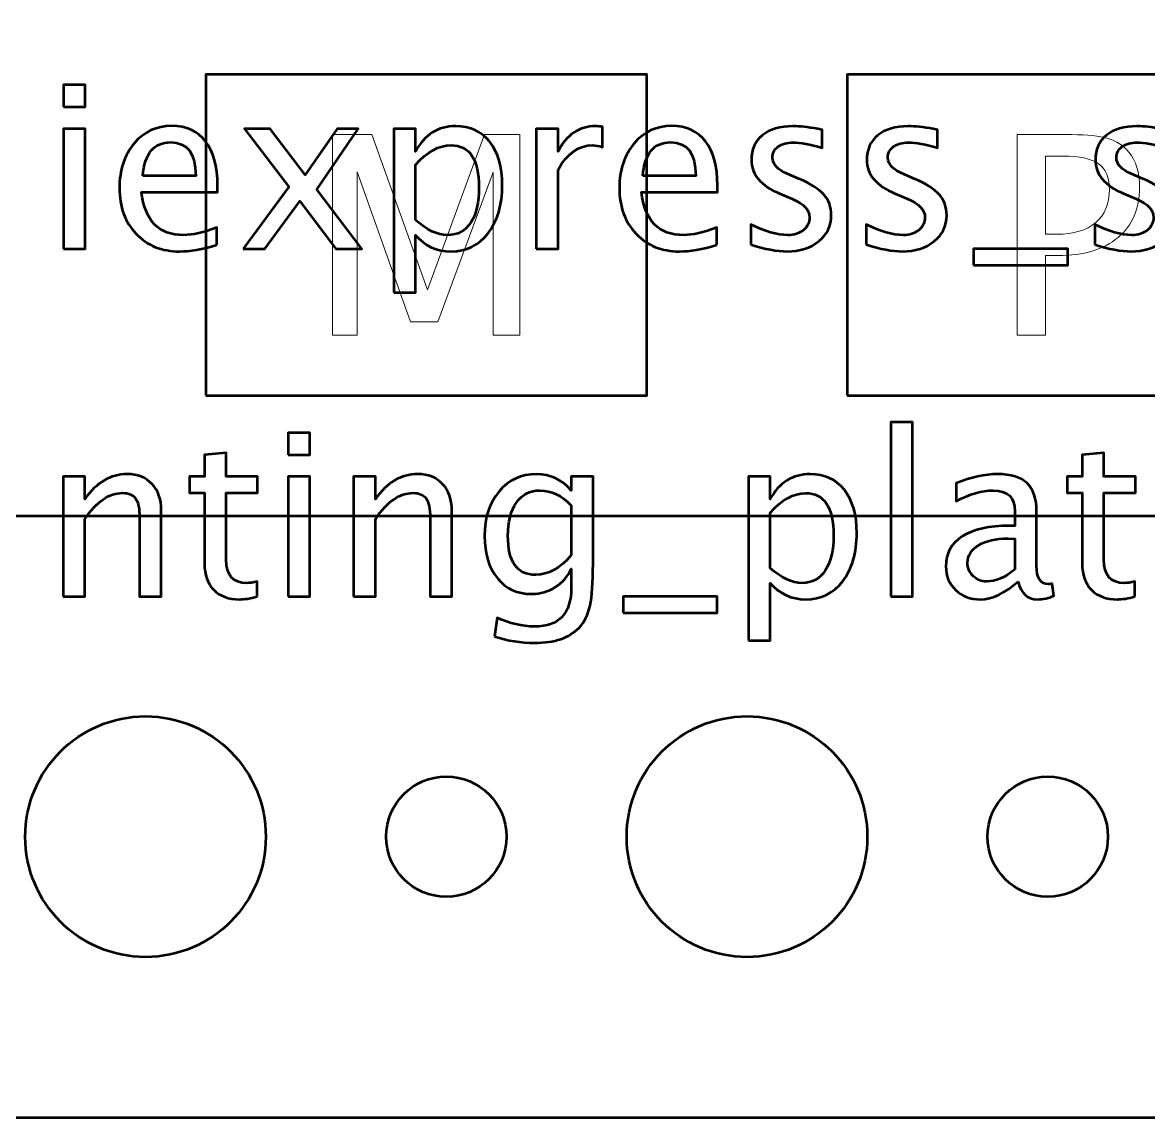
# Model space of a CAD drawing. Header units: centimetres. Extents: x -40.8 to 37.3, y -24.7 to 43.3.
# Drawn here: x -31.807 to -28.999, y -24.7 to -21.971 of the extents above; entities that cross this region are included whole.
import ezdxf

# ---------------------------------------------------------------- set-up
doc = ezdxf.new("R2010")
doc.units = ezdxf.units.CM
doc.header["$MEASUREMENT"] = 0
doc.layers.add('Layer 1', color=7, linetype='Continuous')

msp = doc.modelspace()

# ---------------------------------------------------------------- linework, layer by layer
at = {"layer": 'Layer 1', "color": 4, "lineweight": 53}
for points in [[(-33.5, -23.2), (-26.5, -23.2), (-26.5, -11.2), (-33.5, -11.2), (-33.5, -23.2)], [(-31.34993, -22.9), (-30.24993, -22.9), (-30.24993, -22.1), (-31.34993, -22.1), (-31.34993, -22.9)], [(-29.74993, -22.9), (-28.64993, -22.9), (-28.64993, -22.1), (-29.74993, -22.1), (-29.74993, -22.9)]]:
    msp.add_lwpolyline(points, close=True, dxfattribs=at)
at = {"layer": 'Layer 1', "lineweight": 53}
for centre, major_axis in [((-31.49999, -24.00001), (0, 0.30001)), ((-29.99999, -24.00001), (0, 0.30001)), ((-30.75, -24), (0, 0.15)), ((-29.25, -24), (0, 0.15))]:
    msp.add_ellipse(centre, major_axis=major_axis, ratio=1, dxfattribs=at)
msp.add_open_spline([(-35.2, -24.2), (-35.2, -24.2), (-35.2, -10.3), (-35.2, -10.3), (-35.2, -10.3), (-35.2, -10.02386), (-34.97614, -9.8), (-34.7, -9.8), (-34.7, -9.8), (-34.7, -9.8), (-25.3, -9.8), (-25.3, -9.8), (-25.3, -9.8), (-25.02386, -9.8), (-24.8, -10.02386), (-24.8, -10.3), (-24.8, -10.3), (-24.8, -10.3), (-24.8, -24.2), (-24.8, -24.2), (-24.8, -24.2), (-24.8, -24.47614), (-25.02386, -24.7), (-25.3, -24.7), (-25.3, -24.7), (-25.3, -24.7), (-34.7, -24.7), (-34.7, -24.7), (-34.7, -24.7), (-34.97614, -24.7), (-35.2, -24.47614), (-35.2, -24.2)], degree=3, knots=[0, 0, 0, 0, 0.1111111, 0.1111111, 0.1111111, 0.1111111, 0.2222222, 0.2222222, 0.2222222, 0.2222222, 0.3333333, 0.3333333, 0.3333333, 0.3333333, 0.4444444, 0.4444444, 0.4444444, 0.4444444, 0.5555556, 0.5555556, 0.5555556, 0.5555556, 0.6666667, 0.6666667, 0.6666667, 0.6666667, 0.7777778, 0.7777778, 0.7777778, 0.7777778, 1, 1, 1, 1], dxfattribs=at)
at = {"layer": 'Layer 1', "color": 5, "lineweight": 53}
for points, knots in [([(-31.70451, -22.1804), (-31.70451, -22.1804), (-31.70451, -22.12621), (-31.70451, -22.12621), (-31.70451, -22.12621), (-31.70451, -22.12621), (-31.65033, -22.12621), (-31.65033, -22.12621), (-31.65033, -22.12621), (-31.65033, -22.12621), (-31.65033, -22.1804), (-31.65033, -22.1804), (-31.65033, -22.1804), (-31.65033, -22.1804), (-31.70451, -22.1804), (-31.70451, -22.1804)], [0, 0, 0, 0, 0.2, 0.2, 0.2, 0.2, 0.4, 0.4, 0.4, 0.4, 0.6, 0.6, 0.6, 0.6, 1, 1, 1, 1]), ([(-31.70451, -22.5343), (-31.70451, -22.5343), (-31.70451, -22.23515), (-31.70451, -22.23515), (-31.70451, -22.23515), (-31.70451, -22.23515), (-31.65033, -22.23515), (-31.65033, -22.23515), (-31.65033, -22.23515), (-31.65033, -22.23515), (-31.65033, -22.5343), (-31.65033, -22.5343), (-31.65033, -22.5343), (-31.65033, -22.5343), (-31.70451, -22.5343), (-31.70451, -22.5343)], [0, 0, 0, 0, 0.2, 0.2, 0.2, 0.2, 0.4, 0.4, 0.4, 0.4, 0.6, 0.6, 0.6, 0.6, 1, 1, 1, 1]), ([(-31.32182, -22.5247), (-31.35822, -22.53562), (-31.38936, -22.54107), (-31.41533, -22.54107), (-31.41533, -22.54107), (-31.45963, -22.54107), (-31.49566, -22.5264), (-31.52342, -22.49714), (-31.52342, -22.49714), (-31.55117, -22.46788), (-31.56509, -22.42997), (-31.56509, -22.38331), (-31.56509, -22.38331), (-31.56509, -22.33806), (-31.55286, -22.3009), (-31.52831, -22.27184), (-31.52831, -22.27184), (-31.50375, -22.24286), (-31.47233, -22.22837), (-31.43405, -22.22837), (-31.43405, -22.22837), (-31.39783, -22.22837), (-31.36979, -22.24126), (-31.35004, -22.26704), (-31.35004, -22.26704), (-31.33028, -22.29281), (-31.32041, -22.32931), (-31.32041, -22.37663), (-31.32041, -22.37663), (-31.32041, -22.37663), (-31.32069, -22.39319), (-31.32069, -22.39319), (-31.32069, -22.39319), (-31.32069, -22.39319), (-31.50978, -22.39319), (-31.50978, -22.39319), (-31.50978, -22.39319), (-31.50187, -22.46469), (-31.46697, -22.50043), (-31.40517, -22.50043), (-31.40517, -22.50043), (-31.38249, -22.50043), (-31.35474, -22.49404), (-31.32182, -22.48124), (-31.32182, -22.48124), (-31.32182, -22.48124), (-31.32182, -22.5247), (-31.32182, -22.5247)], [0, 0, 0, 0, 0.0769231, 0.0769231, 0.0769231, 0.0769231, 0.1538462, 0.1538462, 0.1538462, 0.1538462, 0.2307692, 0.2307692, 0.2307692, 0.2307692, 0.3076923, 0.3076923, 0.3076923, 0.3076923, 0.3846154, 0.3846154, 0.3846154, 0.3846154, 0.4615385, 0.4615385, 0.4615385, 0.4615385, 0.5384615, 0.5384615, 0.5384615, 0.5384615, 0.6153846, 0.6153846, 0.6153846, 0.6153846, 0.6923077, 0.6923077, 0.6923077, 0.6923077, 0.7692308, 0.7692308, 0.7692308, 0.7692308, 0.8461538, 0.8461538, 0.8461538, 0.8461538, 1, 1, 1, 1]), ([(-31.25681, -22.5343), (-31.25681, -22.5343), (-31.14289, -22.37993), (-31.14289, -22.37993), (-31.14289, -22.37993), (-31.14289, -22.37993), (-31.25342, -22.23515), (-31.25342, -22.23515), (-31.25342, -22.23515), (-31.25342, -22.23515), (-31.18879, -22.23515), (-31.18879, -22.23515), (-31.18879, -22.23515), (-31.18879, -22.23515), (-31.10149, -22.35039), (-31.10149, -22.35039), (-31.10149, -22.35039), (-31.10149, -22.35039), (-31.02247, -22.23515), (-31.02247, -22.23515), (-31.02247, -22.23515), (-31.02247, -22.23515), (-30.96951, -22.23515), (-30.96951, -22.23515), (-30.96951, -22.23515), (-30.96951, -22.23515), (-31.07299, -22.38689), (-31.07299, -22.38689), (-31.07299, -22.38689), (-31.07299, -22.38689), (-30.96048, -22.5343), (-30.96048, -22.5343), (-30.96048, -22.5343), (-30.96048, -22.5343), (-31.02511, -22.5343), (-31.02511, -22.5343), (-31.02511, -22.5343), (-31.02511, -22.5343), (-31.11523, -22.41577), (-31.11523, -22.41577), (-31.11523, -22.41577), (-31.11523, -22.41577), (-31.20243, -22.5343), (-31.20243, -22.5343), (-31.20243, -22.5343), (-31.20243, -22.5343), (-31.25681, -22.5343), (-31.25681, -22.5343)], [0, 0, 0, 0, 0.0769231, 0.0769231, 0.0769231, 0.0769231, 0.1538462, 0.1538462, 0.1538462, 0.1538462, 0.2307692, 0.2307692, 0.2307692, 0.2307692, 0.3076923, 0.3076923, 0.3076923, 0.3076923, 0.3846154, 0.3846154, 0.3846154, 0.3846154, 0.4615385, 0.4615385, 0.4615385, 0.4615385, 0.5384615, 0.5384615, 0.5384615, 0.5384615, 0.6153846, 0.6153846, 0.6153846, 0.6153846, 0.6923077, 0.6923077, 0.6923077, 0.6923077, 0.7692308, 0.7692308, 0.7692308, 0.7692308, 0.8461538, 0.8461538, 0.8461538, 0.8461538, 1, 1, 1, 1]), ([(-30.88069, -22.64324), (-30.88069, -22.64324), (-30.88069, -22.23515), (-30.88069, -22.23515), (-30.88069, -22.23515), (-30.88069, -22.23515), (-30.82651, -22.23515), (-30.82651, -22.23515), (-30.82651, -22.23515), (-30.82651, -22.23515), (-30.82651, -22.29168), (-30.82651, -22.29168), (-30.82651, -22.29168), (-30.80431, -22.24982), (-30.77091, -22.22894), (-30.72641, -22.22894), (-30.72641, -22.22894), (-30.69038, -22.22894), (-30.66207, -22.24201), (-30.64137, -22.26826), (-30.64137, -22.26826), (-30.62068, -22.29451), (-30.61033, -22.33035), (-30.61033, -22.37579), (-30.61033, -22.37579), (-30.61033, -22.42527), (-30.62209, -22.46525), (-30.64551, -22.49554), (-30.64551, -22.49554), (-30.66893, -22.52593), (-30.69979, -22.54107), (-30.73798, -22.54107), (-30.73798, -22.54107), (-30.77345, -22.54107), (-30.80299, -22.52753), (-30.82651, -22.50034), (-30.82651, -22.50034), (-30.82651, -22.50034), (-30.82651, -22.64324), (-30.82651, -22.64324), (-30.82651, -22.64324), (-30.82651, -22.64324), (-30.88069, -22.64324), (-30.88069, -22.64324)], [0, 0, 0, 0, 0.0833333, 0.0833333, 0.0833333, 0.0833333, 0.1666667, 0.1666667, 0.1666667, 0.1666667, 0.25, 0.25, 0.25, 0.25, 0.3333333, 0.3333333, 0.3333333, 0.3333333, 0.4166667, 0.4166667, 0.4166667, 0.4166667, 0.5, 0.5, 0.5, 0.5, 0.5833333, 0.5833333, 0.5833333, 0.5833333, 0.6666667, 0.6666667, 0.6666667, 0.6666667, 0.75, 0.75, 0.75, 0.75, 0.8333333, 0.8333333, 0.8333333, 0.8333333, 1, 1, 1, 1]), ([(-30.52546, -22.5343), (-30.52546, -22.5343), (-30.52546, -22.23515), (-30.52546, -22.23515), (-30.52546, -22.23515), (-30.52546, -22.23515), (-30.47128, -22.23515), (-30.47128, -22.23515), (-30.47128, -22.23515), (-30.47128, -22.23515), (-30.47128, -22.29168), (-30.47128, -22.29168), (-30.47128, -22.29168), (-30.44973, -22.24982), (-30.4185, -22.22894), (-30.37749, -22.22894), (-30.37749, -22.22894), (-30.37194, -22.22894), (-30.3661, -22.22941), (-30.36008, -22.23035), (-30.36008, -22.23035), (-30.36008, -22.23035), (-30.36008, -22.28105), (-30.36008, -22.28105), (-30.36008, -22.28105), (-30.36949, -22.27795), (-30.37777, -22.27635), (-30.38492, -22.27635), (-30.38492, -22.27635), (-30.41935, -22.27635), (-30.44814, -22.29667), (-30.47128, -22.3374), (-30.47128, -22.3374), (-30.47128, -22.3374), (-30.47128, -22.5343), (-30.47128, -22.5343), (-30.47128, -22.5343), (-30.47128, -22.5343), (-30.52546, -22.5343), (-30.52546, -22.5343)], [0, 0, 0, 0, 0.0909091, 0.0909091, 0.0909091, 0.0909091, 0.1818182, 0.1818182, 0.1818182, 0.1818182, 0.2727273, 0.2727273, 0.2727273, 0.2727273, 0.3636364, 0.3636364, 0.3636364, 0.3636364, 0.4545455, 0.4545455, 0.4545455, 0.4545455, 0.5454545, 0.5454545, 0.5454545, 0.5454545, 0.6363636, 0.6363636, 0.6363636, 0.6363636, 0.7272727, 0.7272727, 0.7272727, 0.7272727, 0.8181818, 0.8181818, 0.8181818, 0.8181818, 1, 1, 1, 1]), ([(-30.07495, -22.5247), (-30.11135, -22.53562), (-30.14249, -22.54107), (-30.16846, -22.54107), (-30.16846, -22.54107), (-30.21276, -22.54107), (-30.24879, -22.5264), (-30.27655, -22.49714), (-30.27655, -22.49714), (-30.3043, -22.46788), (-30.31822, -22.42997), (-30.31822, -22.38331), (-30.31822, -22.38331), (-30.31822, -22.33806), (-30.30599, -22.3009), (-30.28144, -22.27184), (-30.28144, -22.27184), (-30.25688, -22.24286), (-30.22546, -22.22837), (-30.18718, -22.22837), (-30.18718, -22.22837), (-30.15096, -22.22837), (-30.12292, -22.24126), (-30.10317, -22.26704), (-30.10317, -22.26704), (-30.08341, -22.29281), (-30.07354, -22.32931), (-30.07354, -22.37663), (-30.07354, -22.37663), (-30.07354, -22.37663), (-30.07382, -22.39319), (-30.07382, -22.39319), (-30.07382, -22.39319), (-30.07382, -22.39319), (-30.26291, -22.39319), (-30.26291, -22.39319), (-30.26291, -22.39319), (-30.255, -22.46469), (-30.2201, -22.50043), (-30.1583, -22.50043), (-30.1583, -22.50043), (-30.13562, -22.50043), (-30.10787, -22.49404), (-30.07495, -22.48124), (-30.07495, -22.48124), (-30.07495, -22.48124), (-30.07495, -22.5247), (-30.07495, -22.5247)], [0, 0, 0, 0, 0.0769231, 0.0769231, 0.0769231, 0.0769231, 0.1538462, 0.1538462, 0.1538462, 0.1538462, 0.2307692, 0.2307692, 0.2307692, 0.2307692, 0.3076923, 0.3076923, 0.3076923, 0.3076923, 0.3846154, 0.3846154, 0.3846154, 0.3846154, 0.4615385, 0.4615385, 0.4615385, 0.4615385, 0.5384615, 0.5384615, 0.5384615, 0.5384615, 0.6153846, 0.6153846, 0.6153846, 0.6153846, 0.6923077, 0.6923077, 0.6923077, 0.6923077, 0.7692308, 0.7692308, 0.7692308, 0.7692308, 0.8461538, 0.8461538, 0.8461538, 0.8461538, 1, 1, 1, 1]), ([(-29.99074, -22.52358), (-29.99074, -22.52358), (-29.99074, -22.4739), (-29.99074, -22.4739), (-29.99074, -22.4739), (-29.95527, -22.49159), (-29.92451, -22.50043), (-29.89826, -22.50043), (-29.89826, -22.50043), (-29.88265, -22.50043), (-29.86967, -22.4962), (-29.85941, -22.48773), (-29.85941, -22.48773), (-29.84916, -22.47936), (-29.84398, -22.46882), (-29.84398, -22.45613), (-29.84398, -22.45613), (-29.84398, -22.43759), (-29.85838, -22.42226), (-29.88716, -22.41012), (-29.88716, -22.41012), (-29.88716, -22.41012), (-29.91887, -22.39667), (-29.91887, -22.39667), (-29.91887, -22.39667), (-29.96562, -22.37729), (-29.98904, -22.34926), (-29.98904, -22.31285), (-29.98904, -22.31285), (-29.98904, -22.28679), (-29.97983, -22.26629), (-29.96139, -22.25133), (-29.96139, -22.25133), (-29.94295, -22.23637), (-29.91764, -22.22894), (-29.88556, -22.22894), (-29.88556, -22.22894), (-29.86891, -22.22894), (-29.84822, -22.2312), (-29.82366, -22.23581), (-29.82366, -22.23581), (-29.82366, -22.23581), (-29.81238, -22.23797), (-29.81238, -22.23797), (-29.81238, -22.23797), (-29.81238, -22.23797), (-29.81238, -22.28312), (-29.81238, -22.28312), (-29.81238, -22.28312), (-29.84257, -22.27409), (-29.86666, -22.26958), (-29.88462, -22.26958), (-29.88462, -22.26958), (-29.90043, -22.26958), (-29.91294, -22.27306), (-29.92244, -22.27993), (-29.92244, -22.27993), (-29.93185, -22.28679), (-29.93655, -22.29601), (-29.93655, -22.30758), (-29.93655, -22.30758), (-29.93655, -22.32386), (-29.92338, -22.33769), (-29.89695, -22.34888), (-29.89695, -22.34888), (-29.89695, -22.34888), (-29.87089, -22.35989), (-29.87089, -22.35989), (-29.87089, -22.35989), (-29.84135, -22.37231), (-29.82047, -22.38548), (-29.80824, -22.3993), (-29.80824, -22.3993), (-29.79591, -22.41313), (-29.7898, -22.43044), (-29.7898, -22.45114), (-29.7898, -22.45114), (-29.7898, -22.47739), (-29.80015, -22.49893), (-29.82094, -22.51577), (-29.82094, -22.51577), (-29.84163, -22.53261), (-29.86816, -22.54107), (-29.90043, -22.54107), (-29.90043, -22.54107), (-29.92526, -22.54107), (-29.95527, -22.53524), (-29.99074, -22.52358)], [0, 0, 0, 0, 0.0434783, 0.0434783, 0.0434783, 0.0434783, 0.0869565, 0.0869565, 0.0869565, 0.0869565, 0.1304348, 0.1304348, 0.1304348, 0.1304348, 0.173913, 0.173913, 0.173913, 0.173913, 0.2173913, 0.2173913, 0.2173913, 0.2173913, 0.2608696, 0.2608696, 0.2608696, 0.2608696, 0.3043478, 0.3043478, 0.3043478, 0.3043478, 0.3478261, 0.3478261, 0.3478261, 0.3478261, 0.3913043, 0.3913043, 0.3913043, 0.3913043, 0.4347826, 0.4347826, 0.4347826, 0.4347826, 0.4782609, 0.4782609, 0.4782609, 0.4782609, 0.5217391, 0.5217391, 0.5217391, 0.5217391, 0.5652174, 0.5652174, 0.5652174, 0.5652174, 0.6086957, 0.6086957, 0.6086957, 0.6086957, 0.6521739, 0.6521739, 0.6521739, 0.6521739, 0.6956522, 0.6956522, 0.6956522, 0.6956522, 0.7391304, 0.7391304, 0.7391304, 0.7391304, 0.7826087, 0.7826087, 0.7826087, 0.7826087, 0.826087, 0.826087, 0.826087, 0.826087, 0.8695652, 0.8695652, 0.8695652, 0.8695652, 0.9130435, 0.9130435, 0.9130435, 0.9130435, 1, 1, 1, 1]), ([(-29.70296, -22.52358), (-29.70296, -22.52358), (-29.70296, -22.4739), (-29.70296, -22.4739), (-29.70296, -22.4739), (-29.66749, -22.49159), (-29.63673, -22.50043), (-29.61048, -22.50043), (-29.61048, -22.50043), (-29.59487, -22.50043), (-29.58189, -22.4962), (-29.57163, -22.48773), (-29.57163, -22.48773), (-29.56138, -22.47936), (-29.5562, -22.46882), (-29.5562, -22.45613), (-29.5562, -22.45613), (-29.5562, -22.43759), (-29.5706, -22.42226), (-29.59938, -22.41012), (-29.59938, -22.41012), (-29.59938, -22.41012), (-29.63109, -22.39667), (-29.63109, -22.39667), (-29.63109, -22.39667), (-29.67784, -22.37729), (-29.70126, -22.34926), (-29.70126, -22.31285), (-29.70126, -22.31285), (-29.70126, -22.28679), (-29.69205, -22.26629), (-29.67361, -22.25133), (-29.67361, -22.25133), (-29.65517, -22.23637), (-29.62986, -22.22894), (-29.59778, -22.22894), (-29.59778, -22.22894), (-29.58113, -22.22894), (-29.56044, -22.2312), (-29.53588, -22.23581), (-29.53588, -22.23581), (-29.53588, -22.23581), (-29.5246, -22.23797), (-29.5246, -22.23797), (-29.5246, -22.23797), (-29.5246, -22.23797), (-29.5246, -22.28312), (-29.5246, -22.28312), (-29.5246, -22.28312), (-29.55479, -22.27409), (-29.57888, -22.26958), (-29.59684, -22.26958), (-29.59684, -22.26958), (-29.61265, -22.26958), (-29.62516, -22.27306), (-29.63466, -22.27993), (-29.63466, -22.27993), (-29.64407, -22.28679), (-29.64877, -22.29601), (-29.64877, -22.30758), (-29.64877, -22.30758), (-29.64877, -22.32386), (-29.6356, -22.33769), (-29.60917, -22.34888), (-29.60917, -22.34888), (-29.60917, -22.34888), (-29.58311, -22.35989), (-29.58311, -22.35989), (-29.58311, -22.35989), (-29.55357, -22.37231), (-29.53269, -22.38548), (-29.52046, -22.3993), (-29.52046, -22.3993), (-29.50813, -22.41313), (-29.50202, -22.43044), (-29.50202, -22.45114), (-29.50202, -22.45114), (-29.50202, -22.47739), (-29.51237, -22.49893), (-29.53316, -22.51577), (-29.53316, -22.51577), (-29.55385, -22.53261), (-29.58038, -22.54107), (-29.61265, -22.54107), (-29.61265, -22.54107), (-29.63748, -22.54107), (-29.66749, -22.53524), (-29.70296, -22.52358)], [0, 0, 0, 0, 0.0434783, 0.0434783, 0.0434783, 0.0434783, 0.0869565, 0.0869565, 0.0869565, 0.0869565, 0.1304348, 0.1304348, 0.1304348, 0.1304348, 0.173913, 0.173913, 0.173913, 0.173913, 0.2173913, 0.2173913, 0.2173913, 0.2173913, 0.2608696, 0.2608696, 0.2608696, 0.2608696, 0.3043478, 0.3043478, 0.3043478, 0.3043478, 0.3478261, 0.3478261, 0.3478261, 0.3478261, 0.3913043, 0.3913043, 0.3913043, 0.3913043, 0.4347826, 0.4347826, 0.4347826, 0.4347826, 0.4782609, 0.4782609, 0.4782609, 0.4782609, 0.5217391, 0.5217391, 0.5217391, 0.5217391, 0.5652174, 0.5652174, 0.5652174, 0.5652174, 0.6086957, 0.6086957, 0.6086957, 0.6086957, 0.6521739, 0.6521739, 0.6521739, 0.6521739, 0.6956522, 0.6956522, 0.6956522, 0.6956522, 0.7391304, 0.7391304, 0.7391304, 0.7391304, 0.7826087, 0.7826087, 0.7826087, 0.7826087, 0.826087, 0.826087, 0.826087, 0.826087, 0.8695652, 0.8695652, 0.8695652, 0.8695652, 0.9130435, 0.9130435, 0.9130435, 0.9130435, 1, 1, 1, 1]), ([(-29.13296, -22.52358), (-29.13296, -22.52358), (-29.13296, -22.4739), (-29.13296, -22.4739), (-29.13296, -22.4739), (-29.09749, -22.49159), (-29.06673, -22.50043), (-29.04048, -22.50043), (-29.04048, -22.50043), (-29.02487, -22.50043), (-29.01189, -22.4962), (-29.00163, -22.48773), (-29.00163, -22.48773), (-28.99138, -22.47936), (-28.9862, -22.46882), (-28.9862, -22.45613), (-28.9862, -22.45613), (-28.9862, -22.43759), (-29.0006, -22.42226), (-29.02938, -22.41012), (-29.02938, -22.41012), (-29.02938, -22.41012), (-29.06109, -22.39667), (-29.06109, -22.39667), (-29.06109, -22.39667), (-29.10784, -22.37729), (-29.13126, -22.34926), (-29.13126, -22.31285), (-29.13126, -22.31285), (-29.13126, -22.28679), (-29.12205, -22.26629), (-29.10361, -22.25133), (-29.10361, -22.25133), (-29.08517, -22.23637), (-29.05986, -22.22894), (-29.02778, -22.22894), (-29.02778, -22.22894), (-29.01113, -22.22894), (-28.99044, -22.2312), (-28.96588, -22.23581), (-28.96588, -22.23581), (-28.96588, -22.23581), (-28.9546, -22.23797), (-28.9546, -22.23797), (-28.9546, -22.23797), (-28.9546, -22.23797), (-28.9546, -22.28312), (-28.9546, -22.28312), (-28.9546, -22.28312), (-28.98479, -22.27409), (-29.00888, -22.26958), (-29.02684, -22.26958), (-29.02684, -22.26958), (-29.04265, -22.26958), (-29.05516, -22.27306), (-29.06466, -22.27993), (-29.06466, -22.27993), (-29.07407, -22.28679), (-29.07877, -22.29601), (-29.07877, -22.30758), (-29.07877, -22.30758), (-29.07877, -22.32386), (-29.0656, -22.33769), (-29.03917, -22.34888), (-29.03917, -22.34888), (-29.03917, -22.34888), (-29.01311, -22.35989), (-29.01311, -22.35989), (-29.01311, -22.35989), (-28.98357, -22.37231), (-28.96269, -22.38548), (-28.95046, -22.3993), (-28.95046, -22.3993), (-28.93813, -22.41313), (-28.93202, -22.43044), (-28.93202, -22.45114), (-28.93202, -22.45114), (-28.93202, -22.47739), (-28.94237, -22.49893), (-28.96316, -22.51577), (-28.96316, -22.51577), (-28.98385, -22.53261), (-29.01038, -22.54107), (-29.04265, -22.54107), (-29.04265, -22.54107), (-29.06748, -22.54107), (-29.09749, -22.53524), (-29.13296, -22.52358)], [0, 0, 0, 0, 0.0434783, 0.0434783, 0.0434783, 0.0434783, 0.0869565, 0.0869565, 0.0869565, 0.0869565, 0.1304348, 0.1304348, 0.1304348, 0.1304348, 0.173913, 0.173913, 0.173913, 0.173913, 0.2173913, 0.2173913, 0.2173913, 0.2173913, 0.2608696, 0.2608696, 0.2608696, 0.2608696, 0.3043478, 0.3043478, 0.3043478, 0.3043478, 0.3478261, 0.3478261, 0.3478261, 0.3478261, 0.3913043, 0.3913043, 0.3913043, 0.3913043, 0.4347826, 0.4347826, 0.4347826, 0.4347826, 0.4782609, 0.4782609, 0.4782609, 0.4782609, 0.5217391, 0.5217391, 0.5217391, 0.5217391, 0.5652174, 0.5652174, 0.5652174, 0.5652174, 0.6086957, 0.6086957, 0.6086957, 0.6086957, 0.6521739, 0.6521739, 0.6521739, 0.6521739, 0.6956522, 0.6956522, 0.6956522, 0.6956522, 0.7391304, 0.7391304, 0.7391304, 0.7391304, 0.7826087, 0.7826087, 0.7826087, 0.7826087, 0.826087, 0.826087, 0.826087, 0.826087, 0.8695652, 0.8695652, 0.8695652, 0.8695652, 0.9130435, 0.9130435, 0.9130435, 0.9130435, 1, 1, 1, 1]), ([(-31.50695, -22.35255), (-31.50695, -22.35255), (-31.37487, -22.35255), (-31.37487, -22.35255), (-31.37487, -22.35255), (-31.37487, -22.29686), (-31.39566, -22.26901), (-31.43715, -22.26901), (-31.43715, -22.26901), (-31.47892, -22.26901), (-31.50216, -22.29686), (-31.50695, -22.35255)], [0, 0, 0, 0, 0.25, 0.25, 0.25, 0.25, 0.5, 0.5, 0.5, 0.5, 1, 1, 1, 1]), ([(-30.82651, -22.46299), (-30.79857, -22.48792), (-30.77194, -22.50043), (-30.74664, -22.50043), (-30.74664, -22.50043), (-30.72171, -22.50043), (-30.70242, -22.48999), (-30.68888, -22.4692), (-30.68888, -22.4692), (-30.67524, -22.44841), (-30.66846, -22.41915), (-30.66846, -22.38134), (-30.66846, -22.38134), (-30.66846, -22.31135), (-30.69161, -22.27635), (-30.73789, -22.27635), (-30.73789, -22.27635), (-30.76818, -22.27635), (-30.79772, -22.29272), (-30.82651, -22.32555), (-30.82651, -22.32555), (-30.82651, -22.32555), (-30.82651, -22.46299), (-30.82651, -22.46299)], [0, 0, 0, 0, 0.1428571, 0.1428571, 0.1428571, 0.1428571, 0.2857143, 0.2857143, 0.2857143, 0.2857143, 0.4285714, 0.4285714, 0.4285714, 0.4285714, 0.5714286, 0.5714286, 0.5714286, 0.5714286, 0.7142857, 0.7142857, 0.7142857, 0.7142857, 1, 1, 1, 1]), ([(-30.26008, -22.35255), (-30.26008, -22.35255), (-30.128, -22.35255), (-30.128, -22.35255), (-30.128, -22.35255), (-30.128, -22.29686), (-30.14879, -22.26901), (-30.19028, -22.26901), (-30.19028, -22.26901), (-30.23205, -22.26901), (-30.25529, -22.29686), (-30.26008, -22.35255)], [0, 0, 0, 0, 0.25, 0.25, 0.25, 0.25, 0.5, 0.5, 0.5, 0.5, 1, 1, 1, 1]), ([(-29.43494, -22.57494), (-29.43494, -22.57494), (-29.43494, -22.5343), (-29.43494, -22.5343), (-29.43494, -22.5343), (-29.43494, -22.5343), (-29.20014, -22.5343), (-29.20014, -22.5343), (-29.20014, -22.5343), (-29.20014, -22.5343), (-29.20014, -22.57494), (-29.20014, -22.57494), (-29.20014, -22.57494), (-29.20014, -22.57494), (-29.43494, -22.57494), (-29.43494, -22.57494)], [0, 0, 0, 0, 0.2, 0.2, 0.2, 0.2, 0.4, 0.4, 0.4, 0.4, 0.6, 0.6, 0.6, 0.6, 1, 1, 1, 1]), ([(-29.64128, -23.40165), (-29.64128, -23.40165), (-29.64128, -22.96647), (-29.64128, -22.96647), (-29.64128, -22.96647), (-29.64128, -22.96647), (-29.5871, -22.96647), (-29.5871, -22.96647), (-29.5871, -22.96647), (-29.5871, -22.96647), (-29.5871, -23.40165), (-29.5871, -23.40165), (-29.5871, -23.40165), (-29.5871, -23.40165), (-29.64128, -23.40165), (-29.64128, -23.40165)], [0, 0, 0, 0, 0.2, 0.2, 0.2, 0.2, 0.4, 0.4, 0.4, 0.4, 0.6, 0.6, 0.6, 0.6, 1, 1, 1, 1]), ([(-31.14413, -23.04775), (-31.14413, -23.04775), (-31.14413, -22.99356), (-31.14413, -22.99356), (-31.14413, -22.99356), (-31.14413, -22.99356), (-31.08995, -22.99356), (-31.08995, -22.99356), (-31.08995, -22.99356), (-31.08995, -22.99356), (-31.08995, -23.04775), (-31.08995, -23.04775), (-31.08995, -23.04775), (-31.08995, -23.04775), (-31.14413, -23.04775), (-31.14413, -23.04775)], [0, 0, 0, 0, 0.2, 0.2, 0.2, 0.2, 0.4, 0.4, 0.4, 0.4, 0.6, 0.6, 0.6, 0.6, 1, 1, 1, 1]), ([(-31.22147, -23.40156), (-31.23822, -23.40617), (-31.2528, -23.40842), (-31.26512, -23.40842), (-31.26512, -23.40842), (-31.29278, -23.40842), (-31.31432, -23.40052), (-31.32975, -23.38472), (-31.32975, -23.38472), (-31.34527, -23.36891), (-31.35299, -23.34699), (-31.35299, -23.31887), (-31.35299, -23.31887), (-31.35299, -23.31887), (-31.35299, -23.14314), (-31.35299, -23.14314), (-31.35299, -23.14314), (-31.35299, -23.14314), (-31.39043, -23.14314), (-31.39043, -23.14314), (-31.39043, -23.14314), (-31.39043, -23.14314), (-31.39043, -23.1025), (-31.39043, -23.1025), (-31.39043, -23.1025), (-31.39043, -23.1025), (-31.35299, -23.1025), (-31.35299, -23.1025), (-31.35299, -23.1025), (-31.35299, -23.1025), (-31.35299, -23.0484), (-31.35299, -23.0484), (-31.35299, -23.0484), (-31.35299, -23.0484), (-31.2988, -23.04323), (-31.2988, -23.04323), (-31.2988, -23.04323), (-31.2988, -23.04323), (-31.2988, -23.1025), (-31.2988, -23.1025), (-31.2988, -23.1025), (-31.2988, -23.1025), (-31.22034, -23.1025), (-31.22034, -23.1025), (-31.22034, -23.1025), (-31.22034, -23.1025), (-31.22034, -23.14314), (-31.22034, -23.14314), (-31.22034, -23.14314), (-31.22034, -23.14314), (-31.2988, -23.14314), (-31.2988, -23.14314), (-31.2988, -23.14314), (-31.2988, -23.14314), (-31.2988, -23.30908), (-31.2988, -23.30908), (-31.2988, -23.30908), (-31.2988, -23.34822), (-31.28177, -23.36778), (-31.24781, -23.36778), (-31.24781, -23.36778), (-31.24057, -23.36778), (-31.23182, -23.36656), (-31.22147, -23.36421), (-31.22147, -23.36421), (-31.22147, -23.36421), (-31.22147, -23.40156), (-31.22147, -23.40156)], [0, 0, 0, 0, 0.0555556, 0.0555556, 0.0555556, 0.0555556, 0.1111111, 0.1111111, 0.1111111, 0.1111111, 0.1666667, 0.1666667, 0.1666667, 0.1666667, 0.2222222, 0.2222222, 0.2222222, 0.2222222, 0.2777778, 0.2777778, 0.2777778, 0.2777778, 0.3333333, 0.3333333, 0.3333333, 0.3333333, 0.3888889, 0.3888889, 0.3888889, 0.3888889, 0.4444444, 0.4444444, 0.4444444, 0.4444444, 0.5, 0.5, 0.5, 0.5, 0.5555556, 0.5555556, 0.5555556, 0.5555556, 0.6111111, 0.6111111, 0.6111111, 0.6111111, 0.6666667, 0.6666667, 0.6666667, 0.6666667, 0.7222222, 0.7222222, 0.7222222, 0.7222222, 0.7777778, 0.7777778, 0.7777778, 0.7777778, 0.8333333, 0.8333333, 0.8333333, 0.8333333, 0.8888889, 0.8888889, 0.8888889, 0.8888889, 1, 1, 1, 1]), ([(-29.03272, -23.40156), (-29.04947, -23.40617), (-29.06405, -23.40842), (-29.07637, -23.40842), (-29.07637, -23.40842), (-29.10403, -23.40842), (-29.12557, -23.40052), (-29.141, -23.38472), (-29.141, -23.38472), (-29.15652, -23.36891), (-29.16424, -23.34699), (-29.16424, -23.31887), (-29.16424, -23.31887), (-29.16424, -23.31887), (-29.16424, -23.14314), (-29.16424, -23.14314), (-29.16424, -23.14314), (-29.16424, -23.14314), (-29.20168, -23.14314), (-29.20168, -23.14314), (-29.20168, -23.14314), (-29.20168, -23.14314), (-29.20168, -23.1025), (-29.20168, -23.1025), (-29.20168, -23.1025), (-29.20168, -23.1025), (-29.16424, -23.1025), (-29.16424, -23.1025), (-29.16424, -23.1025), (-29.16424, -23.1025), (-29.16424, -23.0484), (-29.16424, -23.0484), (-29.16424, -23.0484), (-29.16424, -23.0484), (-29.11005, -23.04323), (-29.11005, -23.04323), (-29.11005, -23.04323), (-29.11005, -23.04323), (-29.11005, -23.1025), (-29.11005, -23.1025), (-29.11005, -23.1025), (-29.11005, -23.1025), (-29.03159, -23.1025), (-29.03159, -23.1025), (-29.03159, -23.1025), (-29.03159, -23.1025), (-29.03159, -23.14314), (-29.03159, -23.14314), (-29.03159, -23.14314), (-29.03159, -23.14314), (-29.11005, -23.14314), (-29.11005, -23.14314), (-29.11005, -23.14314), (-29.11005, -23.14314), (-29.11005, -23.30908), (-29.11005, -23.30908), (-29.11005, -23.30908), (-29.11005, -23.34822), (-29.09302, -23.36778), (-29.05906, -23.36778), (-29.05906, -23.36778), (-29.05182, -23.36778), (-29.04307, -23.36656), (-29.03272, -23.36421), (-29.03272, -23.36421), (-29.03272, -23.36421), (-29.03272, -23.40156), (-29.03272, -23.40156)], [0, 0, 0, 0, 0.0555556, 0.0555556, 0.0555556, 0.0555556, 0.1111111, 0.1111111, 0.1111111, 0.1111111, 0.1666667, 0.1666667, 0.1666667, 0.1666667, 0.2222222, 0.2222222, 0.2222222, 0.2222222, 0.2777778, 0.2777778, 0.2777778, 0.2777778, 0.3333333, 0.3333333, 0.3333333, 0.3333333, 0.3888889, 0.3888889, 0.3888889, 0.3888889, 0.4444444, 0.4444444, 0.4444444, 0.4444444, 0.5, 0.5, 0.5, 0.5, 0.5555556, 0.5555556, 0.5555556, 0.5555556, 0.6111111, 0.6111111, 0.6111111, 0.6111111, 0.6666667, 0.6666667, 0.6666667, 0.6666667, 0.7222222, 0.7222222, 0.7222222, 0.7222222, 0.7777778, 0.7777778, 0.7777778, 0.7777778, 0.8333333, 0.8333333, 0.8333333, 0.8333333, 0.8888889, 0.8888889, 0.8888889, 0.8888889, 1, 1, 1, 1]), ([(-31.70558, -23.40165), (-31.70558, -23.40165), (-31.70558, -23.1025), (-31.70558, -23.1025), (-31.70558, -23.1025), (-31.70558, -23.1025), (-31.6514, -23.1025), (-31.6514, -23.1025), (-31.6514, -23.1025), (-31.6514, -23.1025), (-31.6514, -23.15903), (-31.6514, -23.15903), (-31.6514, -23.15903), (-31.62271, -23.11717), (-31.58752, -23.09629), (-31.54594, -23.09629), (-31.54594, -23.09629), (-31.51979, -23.09629), (-31.499, -23.10447), (-31.48366, -23.12094), (-31.48366, -23.12094), (-31.46833, -23.1373), (-31.46062, -23.15941), (-31.46062, -23.18707), (-31.46062, -23.18707), (-31.46062, -23.18707), (-31.46062, -23.40165), (-31.46062, -23.40165), (-31.46062, -23.40165), (-31.46062, -23.40165), (-31.5148, -23.40165), (-31.5148, -23.40165), (-31.5148, -23.40165), (-31.5148, -23.40165), (-31.5148, -23.20475), (-31.5148, -23.20475), (-31.5148, -23.20475), (-31.5148, -23.18255), (-31.5181, -23.16675), (-31.52459, -23.15734), (-31.52459, -23.15734), (-31.53117, -23.14784), (-31.54199, -23.14314), (-31.55714, -23.14314), (-31.55714, -23.14314), (-31.59044, -23.14314), (-31.62186, -23.16487), (-31.6514, -23.20833), (-31.6514, -23.20833), (-31.6514, -23.20833), (-31.6514, -23.40165), (-31.6514, -23.40165), (-31.6514, -23.40165), (-31.6514, -23.40165), (-31.70558, -23.40165), (-31.70558, -23.40165)], [0, 0, 0, 0, 0.0666667, 0.0666667, 0.0666667, 0.0666667, 0.1333333, 0.1333333, 0.1333333, 0.1333333, 0.2, 0.2, 0.2, 0.2, 0.2666667, 0.2666667, 0.2666667, 0.2666667, 0.3333333, 0.3333333, 0.3333333, 0.3333333, 0.4, 0.4, 0.4, 0.4, 0.4666667, 0.4666667, 0.4666667, 0.4666667, 0.5333333, 0.5333333, 0.5333333, 0.5333333, 0.6, 0.6, 0.6, 0.6, 0.6666667, 0.6666667, 0.6666667, 0.6666667, 0.7333333, 0.7333333, 0.7333333, 0.7333333, 0.8, 0.8, 0.8, 0.8, 0.8666667, 0.8666667, 0.8666667, 0.8666667, 1, 1, 1, 1]), ([(-31.14413, -23.40165), (-31.14413, -23.40165), (-31.14413, -23.1025), (-31.14413, -23.1025), (-31.14413, -23.1025), (-31.14413, -23.1025), (-31.08995, -23.1025), (-31.08995, -23.1025), (-31.08995, -23.1025), (-31.08995, -23.1025), (-31.08995, -23.40165), (-31.08995, -23.40165), (-31.08995, -23.40165), (-31.08995, -23.40165), (-31.14413, -23.40165), (-31.14413, -23.40165)], [0, 0, 0, 0, 0.2, 0.2, 0.2, 0.2, 0.4, 0.4, 0.4, 0.4, 0.6, 0.6, 0.6, 0.6, 1, 1, 1, 1]), ([(-30.98101, -23.40165), (-30.98101, -23.40165), (-30.98101, -23.1025), (-30.98101, -23.1025), (-30.98101, -23.1025), (-30.98101, -23.1025), (-30.92683, -23.1025), (-30.92683, -23.1025), (-30.92683, -23.1025), (-30.92683, -23.1025), (-30.92683, -23.15903), (-30.92683, -23.15903), (-30.92683, -23.15903), (-30.89814, -23.11717), (-30.86295, -23.09629), (-30.82137, -23.09629), (-30.82137, -23.09629), (-30.79522, -23.09629), (-30.77443, -23.10447), (-30.75909, -23.12094), (-30.75909, -23.12094), (-30.74376, -23.1373), (-30.73605, -23.15941), (-30.73605, -23.18707), (-30.73605, -23.18707), (-30.73605, -23.18707), (-30.73605, -23.40165), (-30.73605, -23.40165), (-30.73605, -23.40165), (-30.73605, -23.40165), (-30.79023, -23.40165), (-30.79023, -23.40165), (-30.79023, -23.40165), (-30.79023, -23.40165), (-30.79023, -23.20475), (-30.79023, -23.20475), (-30.79023, -23.20475), (-30.79023, -23.18255), (-30.79353, -23.16675), (-30.80002, -23.15734), (-30.80002, -23.15734), (-30.8066, -23.14784), (-30.81742, -23.14314), (-30.83257, -23.14314), (-30.83257, -23.14314), (-30.86587, -23.14314), (-30.89729, -23.16487), (-30.92683, -23.20833), (-30.92683, -23.20833), (-30.92683, -23.20833), (-30.92683, -23.40165), (-30.92683, -23.40165), (-30.92683, -23.40165), (-30.92683, -23.40165), (-30.98101, -23.40165), (-30.98101, -23.40165)], [0, 0, 0, 0, 0.0666667, 0.0666667, 0.0666667, 0.0666667, 0.1333333, 0.1333333, 0.1333333, 0.1333333, 0.2, 0.2, 0.2, 0.2, 0.2666667, 0.2666667, 0.2666667, 0.2666667, 0.3333333, 0.3333333, 0.3333333, 0.3333333, 0.4, 0.4, 0.4, 0.4, 0.4666667, 0.4666667, 0.4666667, 0.4666667, 0.5333333, 0.5333333, 0.5333333, 0.5333333, 0.6, 0.6, 0.6, 0.6, 0.6666667, 0.6666667, 0.6666667, 0.6666667, 0.7333333, 0.7333333, 0.7333333, 0.7333333, 0.8, 0.8, 0.8, 0.8, 0.8666667, 0.8666667, 0.8666667, 0.8666667, 1, 1, 1, 1]), ([(-30.62954, -23.50099), (-30.62954, -23.50099), (-30.62315, -23.45414), (-30.62315, -23.45414), (-30.62315, -23.45414), (-30.59173, -23.46882), (-30.56059, -23.47616), (-30.52983, -23.47616), (-30.52983, -23.47616), (-30.46877, -23.47616), (-30.4382, -23.44379), (-30.4382, -23.37917), (-30.4382, -23.37917), (-30.4382, -23.37917), (-30.4382, -23.33213), (-30.4382, -23.33213), (-30.4382, -23.33213), (-30.44761, -23.35198), (-30.46097, -23.36731), (-30.47837, -23.37832), (-30.47837, -23.37832), (-30.49577, -23.38933), (-30.51515, -23.39488), (-30.53651, -23.39488), (-30.53651, -23.39488), (-30.57272, -23.39488), (-30.60142, -23.38189), (-30.62258, -23.35593), (-30.62258, -23.35593), (-30.64375, -23.32997), (-30.65438, -23.29478), (-30.65438, -23.25038), (-30.65438, -23.25038), (-30.65438, -23.20494), (-30.64234, -23.16788), (-30.61826, -23.13919), (-30.61826, -23.13919), (-30.59408, -23.11059), (-30.56294, -23.09629), (-30.52465, -23.09629), (-30.52465, -23.09629), (-30.49116, -23.09629), (-30.46228, -23.10983), (-30.4382, -23.13702), (-30.4382, -23.13702), (-30.4382, -23.13702), (-30.4382, -23.1025), (-30.4382, -23.1025), (-30.4382, -23.1025), (-30.4382, -23.1025), (-30.38401, -23.1025), (-30.38401, -23.1025), (-30.38401, -23.1025), (-30.38401, -23.1025), (-30.38401, -23.31999), (-30.38401, -23.31999), (-30.38401, -23.31999), (-30.38401, -23.36675), (-30.38646, -23.40137), (-30.39135, -23.42385), (-30.39135, -23.42385), (-30.39615, -23.44633), (-30.40537, -23.46477), (-30.41873, -23.47907), (-30.41873, -23.47907), (-30.44243, -23.50419), (-30.4795, -23.5168), (-30.52983, -23.5168), (-30.52983, -23.5168), (-30.56435, -23.5168), (-30.59756, -23.51153), (-30.62954, -23.50099)], [0, 0, 0, 0, 0.0526316, 0.0526316, 0.0526316, 0.0526316, 0.1052632, 0.1052632, 0.1052632, 0.1052632, 0.1578947, 0.1578947, 0.1578947, 0.1578947, 0.2105263, 0.2105263, 0.2105263, 0.2105263, 0.2631579, 0.2631579, 0.2631579, 0.2631579, 0.3157895, 0.3157895, 0.3157895, 0.3157895, 0.3684211, 0.3684211, 0.3684211, 0.3684211, 0.4210526, 0.4210526, 0.4210526, 0.4210526, 0.4736842, 0.4736842, 0.4736842, 0.4736842, 0.5263158, 0.5263158, 0.5263158, 0.5263158, 0.5789474, 0.5789474, 0.5789474, 0.5789474, 0.6315789, 0.6315789, 0.6315789, 0.6315789, 0.6842105, 0.6842105, 0.6842105, 0.6842105, 0.7368421, 0.7368421, 0.7368421, 0.7368421, 0.7894737, 0.7894737, 0.7894737, 0.7894737, 0.8421053, 0.8421053, 0.8421053, 0.8421053, 0.8947368, 0.8947368, 0.8947368, 0.8947368, 1, 1, 1, 1]), ([(-29.99651, -23.51059), (-29.99651, -23.51059), (-29.99651, -23.1025), (-29.99651, -23.1025), (-29.99651, -23.1025), (-29.99651, -23.1025), (-29.94233, -23.1025), (-29.94233, -23.1025), (-29.94233, -23.1025), (-29.94233, -23.1025), (-29.94233, -23.15903), (-29.94233, -23.15903), (-29.94233, -23.15903), (-29.92013, -23.11717), (-29.88673, -23.09629), (-29.84223, -23.09629), (-29.84223, -23.09629), (-29.8062, -23.09629), (-29.77789, -23.10936), (-29.75719, -23.13561), (-29.75719, -23.13561), (-29.7365, -23.16186), (-29.72615, -23.1977), (-29.72615, -23.24314), (-29.72615, -23.24314), (-29.72615, -23.29262), (-29.73791, -23.3326), (-29.76133, -23.36289), (-29.76133, -23.36289), (-29.78475, -23.39328), (-29.81561, -23.40842), (-29.8538, -23.40842), (-29.8538, -23.40842), (-29.88927, -23.40842), (-29.91881, -23.39488), (-29.94233, -23.36769), (-29.94233, -23.36769), (-29.94233, -23.36769), (-29.94233, -23.51059), (-29.94233, -23.51059), (-29.94233, -23.51059), (-29.94233, -23.51059), (-29.99651, -23.51059), (-29.99651, -23.51059)], [0, 0, 0, 0, 0.0833333, 0.0833333, 0.0833333, 0.0833333, 0.1666667, 0.1666667, 0.1666667, 0.1666667, 0.25, 0.25, 0.25, 0.25, 0.3333333, 0.3333333, 0.3333333, 0.3333333, 0.4166667, 0.4166667, 0.4166667, 0.4166667, 0.5, 0.5, 0.5, 0.5, 0.5833333, 0.5833333, 0.5833333, 0.5833333, 0.6666667, 0.6666667, 0.6666667, 0.6666667, 0.75, 0.75, 0.75, 0.75, 0.8333333, 0.8333333, 0.8333333, 0.8333333, 1, 1, 1, 1]), ([(-29.32398, -23.36355), (-29.35653, -23.39347), (-29.38785, -23.40842), (-29.41796, -23.40842), (-29.41796, -23.40842), (-29.4427, -23.40842), (-29.4633, -23.40071), (-29.47957, -23.38519), (-29.47957, -23.38519), (-29.49594, -23.36967), (-29.50413, -23.3501), (-29.50413, -23.32649), (-29.50413, -23.32649), (-29.50413, -23.29384), (-29.49039, -23.26872), (-29.46292, -23.25123), (-29.46292, -23.25123), (-29.43545, -23.23373), (-29.39604, -23.22498), (-29.34467, -23.22498), (-29.34467, -23.22498), (-29.34467, -23.22498), (-29.33197, -23.22498), (-29.33197, -23.22498), (-29.33197, -23.22498), (-29.33197, -23.22498), (-29.33197, -23.18895), (-29.33197, -23.18895), (-29.33197, -23.18895), (-29.33197, -23.15424), (-29.35004, -23.13693), (-29.38625, -23.13693), (-29.38625, -23.13693), (-29.41429, -23.13693), (-29.44496, -23.14577), (-29.47816, -23.16346), (-29.47816, -23.16346), (-29.47816, -23.16346), (-29.47816, -23.11887), (-29.47816, -23.11887), (-29.47816, -23.11887), (-29.44166, -23.10381), (-29.40723, -23.09629), (-29.37497, -23.09629), (-29.37497, -23.09629), (-29.34176, -23.09629), (-29.3172, -23.10381), (-29.30149, -23.11896), (-29.30149, -23.11896), (-29.28569, -23.13411), (-29.27779, -23.15744), (-29.27779, -23.18895), (-29.27779, -23.18895), (-29.27779, -23.18895), (-29.27779, -23.32413), (-29.27779, -23.32413), (-29.27779, -23.32413), (-29.27779, -23.35508), (-29.26829, -23.37061), (-29.24919, -23.37061), (-29.24919, -23.37061), (-29.24684, -23.37061), (-29.24336, -23.37023), (-29.23875, -23.36948), (-29.23875, -23.36948), (-29.23875, -23.36948), (-29.23489, -23.39958), (-29.23489, -23.39958), (-29.23489, -23.39958), (-29.24721, -23.40551), (-29.26076, -23.40842), (-29.27562, -23.40842), (-29.27562, -23.40842), (-29.30093, -23.40842), (-29.31702, -23.39347), (-29.32398, -23.36355)], [0, 0, 0, 0, 0.05, 0.05, 0.05, 0.05, 0.1, 0.1, 0.1, 0.1, 0.15, 0.15, 0.15, 0.15, 0.2, 0.2, 0.2, 0.2, 0.25, 0.25, 0.25, 0.25, 0.3, 0.3, 0.3, 0.3, 0.35, 0.35, 0.35, 0.35, 0.4, 0.4, 0.4, 0.4, 0.45, 0.45, 0.45, 0.45, 0.5, 0.5, 0.5, 0.5, 0.55, 0.55, 0.55, 0.55, 0.6, 0.6, 0.6, 0.6, 0.65, 0.65, 0.65, 0.65, 0.7, 0.7, 0.7, 0.7, 0.75, 0.75, 0.75, 0.75, 0.8, 0.8, 0.8, 0.8, 0.85, 0.85, 0.85, 0.85, 0.9, 0.9, 0.9, 0.9, 1, 1, 1, 1]), ([(-30.4382, -23.29817), (-30.4382, -23.29817), (-30.4382, -23.17409), (-30.4382, -23.17409), (-30.4382, -23.17409), (-30.46209, -23.14935), (-30.48815, -23.13693), (-30.51628, -23.13693), (-30.51628, -23.13693), (-30.5413, -23.13693), (-30.56087, -23.1469), (-30.57498, -23.16694), (-30.57498, -23.16694), (-30.58919, -23.18688), (-30.59624, -23.21463), (-30.59624, -23.25), (-30.59624, -23.25), (-30.59624, -23.31501), (-30.57319, -23.34746), (-30.527, -23.34746), (-30.527, -23.34746), (-30.49558, -23.34746), (-30.46595, -23.331), (-30.4382, -23.29817)], [0, 0, 0, 0, 0.1428571, 0.1428571, 0.1428571, 0.1428571, 0.2857143, 0.2857143, 0.2857143, 0.2857143, 0.4285714, 0.4285714, 0.4285714, 0.4285714, 0.5714286, 0.5714286, 0.5714286, 0.5714286, 0.7142857, 0.7142857, 0.7142857, 0.7142857, 1, 1, 1, 1]), ([(-29.94233, -23.33034), (-29.91439, -23.35527), (-29.88776, -23.36778), (-29.86246, -23.36778), (-29.86246, -23.36778), (-29.83753, -23.36778), (-29.81824, -23.35734), (-29.8047, -23.33655), (-29.8047, -23.33655), (-29.79106, -23.31576), (-29.78428, -23.2865), (-29.78428, -23.24869), (-29.78428, -23.24869), (-29.78428, -23.1787), (-29.80743, -23.1437), (-29.85371, -23.1437), (-29.85371, -23.1437), (-29.884, -23.1437), (-29.91354, -23.16007), (-29.94233, -23.1929), (-29.94233, -23.1929), (-29.94233, -23.1929), (-29.94233, -23.33034), (-29.94233, -23.33034)], [0, 0, 0, 0, 0.1428571, 0.1428571, 0.1428571, 0.1428571, 0.2857143, 0.2857143, 0.2857143, 0.2857143, 0.4285714, 0.4285714, 0.4285714, 0.4285714, 0.5714286, 0.5714286, 0.5714286, 0.5714286, 0.7142857, 0.7142857, 0.7142857, 0.7142857, 1, 1, 1, 1]), ([(-29.33197, -23.33401), (-29.33197, -23.33401), (-29.33197, -23.25715), (-29.33197, -23.25715), (-29.33197, -23.25715), (-29.33197, -23.25715), (-29.34938, -23.25659), (-29.34938, -23.25659), (-29.34938, -23.25659), (-29.37948, -23.25659), (-29.40375, -23.26214), (-29.42228, -23.27324), (-29.42228, -23.27324), (-29.44072, -23.28443), (-29.44994, -23.2992), (-29.44994, -23.31764), (-29.44994, -23.31764), (-29.44994, -23.33053), (-29.44533, -23.34144), (-29.43621, -23.35038), (-29.43621, -23.35038), (-29.42699, -23.35932), (-29.41579, -23.36383), (-29.40253, -23.36383), (-29.40253, -23.36383), (-29.37995, -23.36383), (-29.35643, -23.35386), (-29.33197, -23.33401)], [0, 0, 0, 0, 0.125, 0.125, 0.125, 0.125, 0.25, 0.25, 0.25, 0.25, 0.375, 0.375, 0.375, 0.375, 0.5, 0.5, 0.5, 0.5, 0.625, 0.625, 0.625, 0.625, 0.75, 0.75, 0.75, 0.75, 1, 1, 1, 1]), ([(-30.30922, -23.44229), (-30.30922, -23.44229), (-30.30922, -23.40165), (-30.30922, -23.40165), (-30.30922, -23.40165), (-30.30922, -23.40165), (-30.07442, -23.40165), (-30.07442, -23.40165), (-30.07442, -23.40165), (-30.07442, -23.40165), (-30.07442, -23.44229), (-30.07442, -23.44229), (-30.07442, -23.44229), (-30.07442, -23.44229), (-30.30922, -23.44229), (-30.30922, -23.44229)], [0, 0, 0, 0, 0.2, 0.2, 0.2, 0.2, 0.4, 0.4, 0.4, 0.4, 0.6, 0.6, 0.6, 0.6, 1, 1, 1, 1])]:
    msp.add_open_spline(points, degree=3, knots=knots, dxfattribs=at)
at = {"layer": 'Layer 1', "color": 4, "lineweight": 9}
for points, knots in [([(-31.03332, -22.75), (-31.03332, -22.75), (-31.03332, -22.25), (-31.03332, -22.25), (-31.03332, -22.25), (-31.03332, -22.25), (-30.93535, -22.25), (-30.93535, -22.25), (-30.93535, -22.25), (-30.93535, -22.25), (-30.79693, -22.63716), (-30.79693, -22.63716), (-30.79693, -22.63716), (-30.79693, -22.63716), (-30.65447, -22.25), (-30.65447, -22.25), (-30.65447, -22.25), (-30.65447, -22.25), (-30.56652, -22.25), (-30.56652, -22.25), (-30.56652, -22.25), (-30.56652, -22.25), (-30.56652, -22.75), (-30.56652, -22.75), (-30.56652, -22.75), (-30.56652, -22.75), (-30.63291, -22.75), (-30.63291, -22.75), (-30.63291, -22.75), (-30.63291, -22.75), (-30.63291, -22.34359), (-30.63291, -22.34359), (-30.63291, -22.34359), (-30.63291, -22.34359), (-30.77065, -22.71681), (-30.77065, -22.71681), (-30.77065, -22.71681), (-30.77065, -22.71681), (-30.839, -22.71681), (-30.839, -22.71681), (-30.839, -22.71681), (-30.839, -22.71681), (-30.97247, -22.34256), (-30.97247, -22.34256), (-30.97247, -22.34256), (-30.97247, -22.34256), (-30.97247, -22.75), (-30.97247, -22.75), (-30.97247, -22.75), (-30.97247, -22.75), (-31.03332, -22.75), (-31.03332, -22.75)], [0, 0, 0, 0, 0.0714286, 0.0714286, 0.0714286, 0.0714286, 0.1428571, 0.1428571, 0.1428571, 0.1428571, 0.2142857, 0.2142857, 0.2142857, 0.2142857, 0.2857143, 0.2857143, 0.2857143, 0.2857143, 0.3571429, 0.3571429, 0.3571429, 0.3571429, 0.4285714, 0.4285714, 0.4285714, 0.4285714, 0.5, 0.5, 0.5, 0.5, 0.5714286, 0.5714286, 0.5714286, 0.5714286, 0.6428571, 0.6428571, 0.6428571, 0.6428571, 0.7142857, 0.7142857, 0.7142857, 0.7142857, 0.7857143, 0.7857143, 0.7857143, 0.7857143, 0.8571429, 0.8571429, 0.8571429, 0.8571429, 1, 1, 1, 1]), ([(-29.32659, -22.75), (-29.32659, -22.75), (-29.32659, -22.25), (-29.32659, -22.25), (-29.32659, -22.25), (-29.32659, -22.25), (-29.19047, -22.25), (-29.19047, -22.25), (-29.19047, -22.25), (-29.15128, -22.25), (-29.12109, -22.25323), (-29.09976, -22.25968), (-29.09976, -22.25968), (-29.07856, -22.26602), (-29.06115, -22.27743), (-29.04755, -22.29357), (-29.04755, -22.29357), (-29.0298, -22.31501), (-29.02093, -22.34417), (-29.02093, -22.38117), (-29.02093, -22.38117), (-29.02093, -22.4343), (-29.03891, -22.47603), (-29.07475, -22.50623), (-29.07475, -22.50623), (-29.1106, -22.53642), (-29.16039, -22.55152), (-29.22413, -22.55152), (-29.22413, -22.55152), (-29.22413, -22.55152), (-29.25536, -22.55152), (-29.25536, -22.55152), (-29.25536, -22.55152), (-29.25536, -22.55152), (-29.25536, -22.75), (-29.25536, -22.75), (-29.25536, -22.75), (-29.25536, -22.75), (-29.32659, -22.75), (-29.32659, -22.75)], [0, 0, 0, 0, 0.0909091, 0.0909091, 0.0909091, 0.0909091, 0.1818182, 0.1818182, 0.1818182, 0.1818182, 0.2727273, 0.2727273, 0.2727273, 0.2727273, 0.3636364, 0.3636364, 0.3636364, 0.3636364, 0.4545455, 0.4545455, 0.4545455, 0.4545455, 0.5454545, 0.5454545, 0.5454545, 0.5454545, 0.6363636, 0.6363636, 0.6363636, 0.6363636, 0.7272727, 0.7272727, 0.7272727, 0.7272727, 0.8181818, 0.8181818, 0.8181818, 0.8181818, 1, 1, 1, 1]), ([(-29.25536, -22.49827), (-29.25536, -22.49827), (-29.22701, -22.49827), (-29.22701, -22.49827), (-29.22701, -22.49827), (-29.18529, -22.49827), (-29.15313, -22.48859), (-29.13042, -22.46911), (-29.13042, -22.46911), (-29.10772, -22.44975), (-29.09631, -22.4222), (-29.09631, -22.38659), (-29.09631, -22.38659), (-29.09631, -22.35673), (-29.1053, -22.33541), (-29.12316, -22.3225), (-29.12316, -22.3225), (-29.14114, -22.30971), (-29.17088, -22.30325), (-29.21226, -22.30325), (-29.21226, -22.30325), (-29.21226, -22.30325), (-29.25536, -22.30325), (-29.25536, -22.30325), (-29.25536, -22.30325), (-29.25536, -22.30325), (-29.25536, -22.49827), (-29.25536, -22.49827)], [0, 0, 0, 0, 0.125, 0.125, 0.125, 0.125, 0.25, 0.25, 0.25, 0.25, 0.375, 0.375, 0.375, 0.375, 0.5, 0.5, 0.5, 0.5, 0.625, 0.625, 0.625, 0.625, 0.75, 0.75, 0.75, 0.75, 1, 1, 1, 1])]:
    msp.add_open_spline(points, degree=3, knots=knots, dxfattribs=at)

doc.saveas('drawing.dxf')
